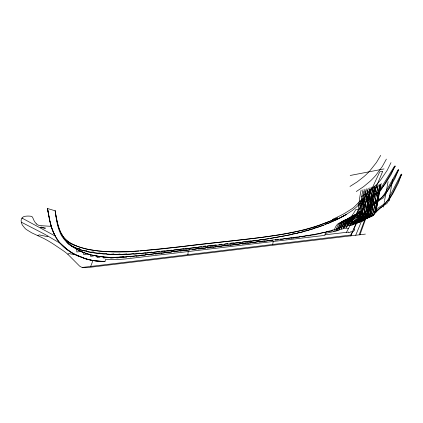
<?xml version="1.0" encoding="UTF-8"?>
<svg xmlns="http://www.w3.org/2000/svg" width="423" height="423" viewBox="0 0 423 423"><rect width="100%" height="100%" fill="white"/><g stroke="black" fill="none" stroke-linecap="round" stroke-linejoin="round"><path stroke-width="0.63" d="M133.462 254.006L133.472 253.551L130.342 254.17L126.805 254.318L126.81 253.911C115.706 255.217 103.915 254.144 92.663 252.631A100.79 85.79 -17.2 0 1 82.178 250.331L74.654 247.524A38.334 30.636 -13.8 0 1 72.619 246.472L71.926 246.075A47.297 38.107 -14.4 0 1 69.948 244.832A16.793 13.166 -12.2 0 1 69.562 244.579A20.182 15.873 -12.4 0 1 69.086 244.224A22.102 17.412 -12.6 0 1 68.743 243.955L68.515 243.77A21.203 16.693 -12.5 0 1 68.082 243.389L67.976 243.294A14.583 11.421 -12 0 1 67.664 242.992L67.262 242.585A20.817 16.381 -12.5 0 1 66.882 242.157L66.786 242.051A17.94 14.086 -12.2 0 1 66.517 241.713A15.921 12.484 -12 0 1 66.252 241.369L66.004 241.01A18.596 14.609 -12.3 0 1 65.761 240.639L65.163 239.587A18.263 14.345 -12.2 0 1 64.957 239.169L64.83 238.879M158.345 253.292L158.318 253.747L155.294 254.101L155.315 253.647L131.447 256.312M161.369 251.542L161.39 251.156L164.404 250.802L164.378 251.22L171.564 250.162L171.542 250.448L174.043 250.183L174.065 249.861L180.478 249.454L180.51 249.02L183.466 248.676L183.429 249.11L195.484 247.407L195.452 247.714L241.068 242.432M187.881 254.768L188.172 251.553M189.631 249.639L189.589 250.088L186.665 250.432L186.707 249.982L180.335 251.172L180.372 250.723L176.914 251.125L176.877 251.579L173.911 251.928L173.943 251.474L171.447 251.764L171.415 252.214L168.433 252.568L168.465 252.113L164.293 252.6L164.267 253.054L161.258 253.409L161.285 252.954L154.982 253.673L148.637 254.879L148.658 254.424L145.369 254.805L145.348 255.259L142.276 255.619L142.292 255.164L139.394 255.481L139.379 255.941L136.285 256.306L136.296 255.846L130.279 256.946L130.289 256.486L126.757 256.713L126.752 257.173L123.616 257.544L123.622 257.084L119.942 257.136L119.936 257.602L116.774 257.972L116.78 257.348L113.845 257.385L113.845 257.771L110.662 258.141L110.662 257.358L106.739 257.226L106.739 257.639L103.529 258.014L103.519 256.983L99.992 256.555L99.997 257.184L97.121 257.517L97.094 256.1L93.457 255.418L93.467 256.01L90.564 256.343L90.522 254.783A63.482 51.759 -16 0 1 86.646 253.768L86.662 254.17L83.601 254.519L83.543 252.663A55.069 44.468 -15.9 0 1 79.899 250.971L79.921 251.616L76.827 251.96L76.685 248.417L72.359 246.302M192.423 249.316L192.38 249.76L195.283 249.422L195.331 248.973L198.355 248.624L198.308 249.073L201.195 248.729L201.242 248.285L202.961 248.09L202.908 248.534L205.673 248.211L205.726 247.762L207.254 247.587L207.201 248.037L210.062 247.698L210.109 247.254L213.086 246.91L213.028 247.355L215.867 247.021L215.926 246.577L218.807 246.249L218.754 246.694L221.573 246.36L221.631 245.922L227.304 245.7L227.368 245.255L230.546 244.901L230.482 245.34L233.263 245.012L233.327 244.573L236.505 244.214L236.441 244.658L239.201 244.33L239.265 243.891L242.358 243.548L242.289 243.986L245.033 243.664L245.102 243.225L247.957 242.908L247.889 243.341L250.612 243.024L250.686 242.585L253.456 242.279L253.382 242.712L256.089 242.395L256.164 241.956L259.13 241.623L259.056 242.062L261.747 241.745L261.821 241.311L264.602 240.994L264.523 241.427L267.193 241.11L267.273 240.682L272.629 240.486L272.713 240.053M389.525 196.869L389.276 199.286M198.482 247.365L198.53 246.889L201.422 246.551L201.374 247.027M203.093 246.831L203.151 246.329L205.922 246.006L205.864 246.509M207.397 246.329L207.455 245.8L210.321 245.467L210.257 245.996L216.137 244.859L216.079 245.324M363.272 208.19C362.405 212.965 362.802 219.363 358.26 222.424C354.257 224.692 350.493 220.906 346.733 219.992M365.06 207.534L364.615 211.22M363.331 207.656L365.245 194.765M218.971 244.986L219.024 244.557L221.848 244.224L221.795 244.658M365.123 207.006L367.899 189.853M224.735 244.32L224.793 243.865L227.6 243.537L227.537 243.992M367.82 208.872L368.697 202.469M230.72 243.627L230.789 243.156L233.575 242.834L233.507 243.304L239.518 242.22L239.46 242.612L248.164 241.602L248.232 241.195L250.961 240.877L250.897 241.284L256.454 240.248L256.386 240.65L257.2 240.555L259.373 240.216L259.442 239.815L262.91 239.672L284.505 235.918M370.68 207.339L374.08 187.537M367.809 208.967L367.465 211.304M374.339 206.53L374.455 205.71A112.084 73.851 79.1 0 1 374.82 203.273L375.635 198.45M364.631 211.077L364.05 214.572M370.601 207.91C369.998 220.256 364.303 221.43 354.537 215.677M364.943 189.155L360.983 215.281L360.047 218.744L358.868 221.081L356.679 223.111L353.966 223.746L351.592 223.254L346.173 220.78L343.339 220.848L342.091 221.694L340.811 223.407L337.676 230.403M366.196 211.965L367.28 203.669A128.872 85.234 78.7 0 1 367.635 201.126L370.062 187.627M374.281 206.905L374.17 207.661M371.013 209.311L372.652 198.583M372.467 208.079L374.001 198.329M242.559 242.252L242.617 241.861L245.366 241.538L245.303 241.935M347.748 218.717L349.932 218.273A28.13 14.562 81.6 0 1 352.988 219.373C355.87 220.912 359.656 223.328 362.696 220.78A12.537 6.763 83.9 0 0 365.197 216.729L368.935 193.422M368.84 201.507L371.431 187.188M365.948 200.909L367.116 194.057M373.017 204.483C371.822 208.851 372.668 215.667 367.772 217.993C363.357 219.162 360.142 214.461 355.875 214.472A9.116 4.859 82.9 0 0 353.464 215.989L351.127 221.789L352.697 217.528L353.956 215.392A7.244 3.855 83 0 1 354.855 214.72L356.843 214.546M371.019 209.216L370.4 212.589A13.985 7.635 84 0 1 369.179 216.164A11.521 6.319 84 0 1 365.409 218.744M372.441 208.19L372.356 208.719M373.181 203.426L373.768 199.714M374.133 207.91L374.091 208.164A22.229 12.124 84.5 0 1 372.711 213.784M375.936 206.509L376.925 200.38M375.841 207.101L375.613 208.481M374.974 185.914L370.432 212.457M372.272 209.253L372.314 208.988M372.785 197.784L372.917 196.986M376.687 201.787L375.032 211.22M373.758 199.788L374.144 197.478M377.205 205.393L381.202 183.434M389.736 195.352L392.697 179.701M375.338 200.148L373.81 209.771L372.779 213.467A29.816 16.116 84.8 0 1 372.478 214.255L371.568 215.873A7.609 4.219 83.7 0 1 371.082 216.407L370.077 217.062A12.849 7.112 84.1 0 1 368.993 217.364L365.958 216.92L359.508 213.774A18.073 9.66 82.4 0 0 358.482 213.509L357.974 213.478A9.401 5.039 82.9 0 0 357.477 213.52L356.161 214.165A9.893 5.303 82.9 0 0 354.506 216.539L354.083 217.766L355.817 214.45A7.249 3.881 83.1 0 1 357.239 213.546C362.04 213.129 365.958 219.468 370.775 216.661A7.81 4.33 83.8 0 0 372.203 214.9L372.679 213.747M377.173 205.589L376.904 207.117A24.148 13.256 84.7 0 1 376.708 208.063L375.719 211.209L374.535 212.917L375.761 212.785A7.376 5.436 -49 0 1 376.438 211.532L379.658 208.174L386.95 203.484A30.646 21.98 -49.9 0 1 389.202 199.83L401.85 174.197L401.094 174.26L387.939 199.756A15.693 11.421 -49.9 0 0 385.734 202.998L378.648 207.64L375.159 211.611A7.968 5.874 -48.9 0 0 374.535 212.917M384.618 200.264L388.087 181.636M372.933 196.827L374.075 190.45M375.428 199.651L375.91 196.859M376.713 201.676L376.782 201.285M361.131 190.181C358.773 199.936 358.937 210.131 356.457 219.833A14.847 7.778 83.9 0 1 354.13 223.804L352.882 224.777A17.089 8.946 84 0 1 351.555 225.322L350.228 225.475A19.569 10.242 84.2 0 1 349.218 225.364C341.271 220.843 336.602 221.425 333.863 231.492M366.112 212.531L365.752 214.498A20.997 11.199 84.2 0 1 365.271 216.465L363.304 220.198A13.948 7.519 84 0 1 362.627 220.832A13.816 7.445 83.9 0 1 361.575 221.483L360.639 221.789A17.755 9.565 84.2 0 1 359.048 221.89L356.711 221.261L351.65 218.733A26.554 13.769 81.6 0 0 350.556 218.4C345.321 217.322 345.041 225.21 343.101 228.224L344.957 223.524M374.096 197.79L374.514 195.4M372.229 209.517L372.182 209.782A29.404 15.788 84.6 0 1 371.717 212.113M376.845 200.899L377.998 194.284M384.512 200.862L384.206 202.591M367.365 211.934L366.63 215.529A10.358 5.626 83.8 0 1 366.44 216.148L366.154 216.92A17.084 9.2 84.1 0 1 365.911 217.47L365.456 218.353A8.095 4.399 83.6 0 1 365.107 218.871C361.353 223.788 355.886 218.532 351.598 217.263A12.061 6.319 82.6 0 0 350.048 217.316C346.966 218.712 346.723 222.762 345.459 225.522M374.233 196.991L374.371 196.198M376.047 196.061L376.184 195.262M375.91 196.869L376.459 193.708M376.882 205.53L380.668 184.544M377.009 199.91L379.309 187.22M363.04 189.668C360.645 199.381 360.808 209.554 358.281 219.209A14.075 7.424 83.9 0 1 355.928 223.09L352.978 224.534A20.352 10.718 84.3 0 1 350.937 224.46C342.53 219.616 338.527 220.806 335.751 231.021M376.327 194.464L377.993 185.824M378.136 193.507L379.944 184.275M376.719 206.44L375.079 212.785M363.759 191.18L360.169 215.513L359.206 219.066L357.911 221.652L355.912 223.561L353.279 224.195L350.588 223.603L345.02 221.086L342.514 221.197L341.128 222.186L339.933 223.793L336.787 230.762M374.445 195.77L374.656 194.606M374.598 194.913L376.412 185.549M376.613 192.867L378.188 184.92M365.446 193.708L366.371 188.769M374.752 194.062L374.905 193.211M375.64 208.38L375.508 209.062A27.183 14.794 84.7 0 1 375.354 209.829L374.276 213.43M270.419 238.403L290.453 234.765L292.145 234.395L292.245 233.898L295.788 233.591L297.776 233.11L297.887 232.592L300.441 232.439L303.397 231.64L303.503 231.175L307.177 230.593L309.033 230.033L309.155 229.493L312.454 228.996L314.363 228.362L314.495 227.807L316.806 227.542L323.225 225.279L325.768 224.306L325.996 223.376L328.486 223.228L338.257 218.791A92.304 69.055 -42.6 0 0 346.411 214.355L352.211 210.585L356.023 207.444A77.171 57.216 -40.7 0 0 362.146 201.062L363.156 199.111A7.603 5.161 -40.1 0 0 362.109 199.719L358.767 202.406L354.522 206.71A22.689 15.921 -39.9 0 1 352.407 208.491L344.713 213.324A98.675 74.252 -43.4 0 1 336.708 217.369L333.292 219.093A2.136 1.481 -37.7 0 0 332.896 219.532L332.526 220.193L319.265 225.38A181.092 143.963 -50.2 0 1 300.542 230.752A558.328 414.535 -82 0 1 278.984 234.929L261.028 237.488L157.964 249.359L128.534 251.77A239.132 232.523 -48.7 0 1 108.251 251.717L98.268 251.035L88.412 249.538A78.382 65.385 -16 0 1 76.537 246.001L74.279 245.007A73.443 60.928 -15.9 0 1 72.978 244.399L72.174 244.002A50.919 41.359 -14.2 0 1 71.053 243.426A43.241 34.871 -13.7 0 1 69.705 242.675A36.336 29.113 -13.2 0 1 68.801 242.125L68.521 241.94A26.57 21.097 -12.5 0 1 67.469 241.21A23.699 18.771 -12.3 0 1 66.533 240.481L64.946 238.963A23.952 18.972 -12.4 0 1 64.423 238.366A31.165 24.82 -13.1 0 1 63.926 237.742L63.133 236.642A44.278 35.558 -14.5 0 1 62.662 235.944L61.409 233.84A45.848 36.859 -14.7 0 1 60.621 232.29L59.992 230.884A55.122 44.51 -15.8 0 1 59.527 229.71L59.215 228.869A78.16 63.577 -19.1 0 1 58.596 227.019L58.131 225.475M367.296 193.084L368.216 188.198M384.036 203.516L383.233 207.106M375.09 192.222L375.545 189.837M272.676 244.499L273.247 241.485M366.038 190.514L363.97 202.643A106.385 67.675 80.1 0 0 363.627 205.261L362.194 215.556A18.765 9.935 84.1 0 1 361.744 217.332A13.346 7.117 83.9 0 1 361.036 219.204L360.581 220.076A12.193 6.509 83.8 0 1 359.508 221.483C354.812 226.205 349.906 219.31 344.867 220.097A9.872 5.081 82.7 0 0 344.042 220.52L342.334 222.609A22.8 11.849 81.9 0 0 342.033 223.164L339.161 229.816L339.701 228.589M369.126 192.433L369.681 189.546M275.479 239.735L275.394 240.169L278.033 239.857L278.117 239.429M371.05 189.092C367.418 198.821 370.299 211.008 364.261 219.77M373.245 186.591C370.051 196.78 371.394 208.306 366.894 217.998C363.124 222.524 357.578 217.607 353.58 216.264M374.218 189.678L374.715 187.188M280.782 239.117L280.698 239.545L283.32 239.238L283.405 238.81M372.975 187.944L370.648 200.74A203.675 146.971 72.5 0 0 369.871 206.054L368.438 214.683M375.703 189.044L376.179 186.67M362.95 208.481L361.697 213.784A7.365 5.007 -39.1 0 1 361.459 214.287L361.237 214.667A1.697 1.147 -39.2 0 1 359.941 215.693L357.382 221.329L358.191 221.351L357.932 222.07M363.246 207.08L363.352 206.583M363.368 206.498L363.489 205.916M363.648 205.171L365.572 204.896M379.457 186.511L379.791 184.973M389.123 200.074L388.89 200.967M370.374 212.716L370.247 213.234A13.15 7.191 84 0 1 369.168 216.137M371.653 212.367C371.124 214.71 370.03 217.607 367.349 218.094M374.942 211.505C374.165 218.686 366.064 216.729 362.231 213.187M401.49 174.223L398.397 182.963L392.914 193.491A53.948 41.644 -51.6 0 1 387.769 200.592L381.736 207.048L374.794 212.891M347.891 225.898L349.551 220.928A29.943 16.148 81.7 0 1 350.313 219.003L351.74 216.687A10.083 5.335 82.8 0 1 354.537 215.719M350.207 220.832L348.758 224.936L350.281 220.626M350.35 220.415L352.237 216.539A8.571 4.542 82.9 0 1 352.888 215.904C358.122 213.324 365.144 223.407 369.163 216.127M398.36 169.94L395.019 178.342L389.266 188.436A52.965 39.804 -48.1 0 1 383.973 195.236L377.834 201.396L370.834 206.963M346.611 222.26L344.586 227.622L345.554 225.184M359.978 234.744L370.13 206.419L369.517 206.747L359.169 234.839M350.493 220.002L351.212 218.247M348.615 221.033L346.564 226.834C348.457 223.381 348.388 216.433 353.485 216.259C357.731 217.322 362.157 222.212 366.429 218.543A9.644 5.266 83.8 0 0 367.947 216.185A11.437 6.234 83.9 0 0 368.438 214.683M82.226 267.447L90.696 266.442L92.944 260.515A57.718 46.456 -15.8 0 0 104.999 261.472L105.56 259.336A99.574 83.987 -17.7 0 0 118.043 259.458A141.943 125.293 -18.4 0 0 130.506 258.379L324.875 235.373L325.276 233.443L338.897 230.408L339.013 229.837L346.019 228.055L348.425 228.52L358.672 209.295L359.301 209.232L360.396 207.318L359.714 207.392L360.645 205.641L361.406 205.546L358.413 205.895M346.717 221.901L348.922 217.961A8.159 4.272 82.9 0 1 349.329 217.655L349.9 217.374A11.067 5.795 82.7 0 1 351.169 217.211L356.541 219.542M344.84 223.873L346.326 220.441L347.606 218.818M340.219 227.32L340.388 226.892M367.375 199.212L364.816 204.875L365.609 204.891L365.197 205.901A5.769 3.929 -39.9 0 1 365.049 206.207A2.469 1.676 -39.9 0 1 363.531 207.793M394.881 166.149L391.27 174.213L385.237 183.878A52.272 38.044 -44.4 0 1 379.785 190.371L373.525 196.251L366.44 201.549M348.753 220.711L350.804 217.099M339.875 228.171L342.038 223.17L343.598 220.917M355.717 235.257L370.691 199.022L371.574 199.698L369.369 205.023A2.961 1.988 -40.3 0 0 369.517 206.747M371.056 199.296L382.72 171.31L379.775 171.78L368.142 196.959L369.02 196.981L367.127 196.938L368.105 196.959M350.82 235.849L352.782 231.513A3.294 2.21 -38 0 0 352.962 231.471L353.015 231.455M363.516 207.751L361.12 213.06L361.988 213.081L360.116 213.06L361.628 213.076M391 162.649L387.156 170.384L380.864 179.653A51.849 36.489 -41 0 1 375.264 185.866L368.888 191.487L361.723 196.552M350.482 235.886L370.421 191.979L367.761 192.232L364.214 198.916M332.541 220.161L333.049 219.41M374.165 213.668C370.395 221.403 363.13 210.897 357.943 212.854A7.667 4.13 83.1 0 0 357.07 213.71L358.001 212.822A6.604 3.558 83.2 0 1 358.54 212.552L358.619 212.526M386.379 159.106L382.318 166.509L375.783 175.376A51.654 35.03 -37.7 0 1 370.035 181.314L363.542 186.691L356.293 191.524M351.296 218.078C354.342 211.426 360.782 219.347 365.44 218.834M346.463 232.338L348.425 228.52M361.676 203.754L363.294 200.83M380.705 155.363L376.475 162.464L369.75 170.961A51.601 33.792 -34.8 0 1 363.886 176.65L357.303 181.805L349.98 186.443M354.035 230.567L354.659 229.187L353.829 229.187L356.325 223.667A1.528 1.026 -38.6 0 0 357.647 222.72A3.865 2.607 -38.5 0 0 357.927 222.07M361.607 203.77L362.49 203.669L359.328 209.184M361.543 199.175L365.276 198.815L364.171 200.74L363.447 200.814M361.956 204.6L361.295 205.752M362.014 204.499L364.124 200.825M364.848 199.556L364.182 200.719L359.18 201.232M365.271 198.821L364.906 199.455M22.038 218.062L21.488 219.056A5.626 4.42 -5 0 0 21.15 220.425L21.161 220.975A11.892 9.375 -5.7 0 0 21.277 221.901L21.584 223.138A16.211 12.806 -6.1 0 0 22.144 224.597L22.276 224.867A9.179 7.212 -5.5 0 0 22.541 225.322L24.931 228.246A19.151 15.165 -6.4 0 0 26.284 229.478L31.598 232.756L43.759 238.445A131.495 89.634 -5.4 0 1 53.7 244.288L62.842 250.421A87.778 62.017 -7.2 0 1 67.77 254.197L79.577 266.078A6.234 4.711 -13.4 0 0 79.899 266.31L81.602 267.23A4.399 3.315 -13.4 0 0 82.178 267.436L82.258 267.452A4.605 3.474 -13.4 0 0 82.908 267.563L89.962 267.294L365.377 234.093M346.019 228.055L351.703 219.463L353.157 219.548M92.944 260.515L85.478 258.707L74.014 253.927L73.56 254.445L68.759 253.541L67.87 254.286M333.007 219.463L333.393 219.066M47.958 236.05L47.265 236.621L39.196 234.865L37.8 235.674M364.277 219.722L364.097 219.87A17.533 9.475 84.2 0 1 363.463 220.304L361.771 220.954L359.524 220.764M336.623 219.59L346.411 214.361A74.771 55.09 -41.6 0 1 339.426 218.21M334.842 220.436L337.046 219.384M336.021 219.875L336.523 219.637M334.545 220.573L325.409 224.433M323.722 225.084L316.954 227.516A234.807 190.498 -56.1 0 1 297.988 233.052L285.398 235.743M358.561 211.696C363.22 210.955 366.344 215.989 370.881 216.084A11.014 6.139 84.1 0 0 375.127 212.854M384.021 168.92L350.202 175.471M269.007 238.678L246.424 241.813M367.169 218.141L364.436 217.861L360.364 215.899M350.868 235.035L90.696 266.442M284.356 238.709L307.764 235.595L307.68 235.96L310.223 235.659L310.334 235.167L315.336 234.723L315.442 234.257L320.555 233.633L320.655 233.205L323.748 232.518L326.212 232.37L326.329 231.899L328.967 231.217L328.888 231.518L331.373 231.233L331.569 230.466A49.301 35.162 -39.7 0 0 334.789 229.403L334.683 229.805L336.47 229.599L336.719 228.632A32.291 22.715 -38.7 0 0 343.413 225.031A19.601 13.621 -38.2 0 0 348.832 219.902A43.923 31.328 -38.1 0 0 352.158 215.418A91.648 68.711 -37 0 0 355.812 209.591L358.672 209.295M197.552 247.476L161.512 251.553L158.429 251.859L158.451 251.479L151.783 252.573L151.804 252.119L145.433 253.224L145.449 252.774L139.865 253.663L139.453 253.684L139.468 253.203L136.37 253.567L136.359 253.848L121.993 254.445L119.931 254.461L119.973 254.022L116.801 254.487L113.856 254.429L113.856 253.895L110.657 254.308L106.723 254.096L106.718 253.557L103.831 253.885L99.95 253.536L99.944 252.949L97.348 253.245L93.398 252.716L93.383 251.897L90.464 252.224L86.583 251.484L86.551 250.384L83.516 250.723L79.847 249.596L79.804 248.364L76.695 248.703M158.255 253.298L286.138 238.487L286.048 238.916L291.421 237.853L291.331 238.281L293.916 237.98L294.017 237.515L299.384 237.282L299.484 236.806L302.339 236.415L302.249 236.822L304.803 236.526L304.914 236.034L316.002 234.162A201.612 155.997 -52.3 0 0 321.58 232.994L325.303 232.105A223.037 173.388 -54.5 0 0 332.737 230.112M324.991 234.802L348.726 232.079L348.584 232.682L350.006 232.539L350.329 231.894L352.407 231.656M358.128 222.435L360.412 221.652L362.141 219.891A11.41 6.128 83.8 0 0 362.865 218.548L364.214 213.774L365.451 204.473A103.445 65.882 80.2 0 1 365.8 201.893M159.55 251.764L134.197 254.017M357.974 204.113L362.437 203.69M140.33 250.913L181.53 246.63C221.245 241.247 261.599 239.376 300.795 230.519A223.37 180.135 -55.1 0 0 319.603 225.031L330.167 221.134L337.543 217.924L337.216 219.299L337.543 217.924A59.389 43.294 -40.7 0 1 332.526 220.193M132.103 256.253L125.917 256.74M129.924 256.428L130.998 256.343M130.03 256.428L118.207 257.226M138.934 251.024C115.305 252.219 89.787 253.472 68.087 242.342A10.919 8.55 -11.3 0 1 66.252 241.359A10.913 8.545 -11.3 0 1 65.158 240.454L64.27 239.487A55.704 45.012 -15.8 0 1 62.144 236.584L61.435 235.442A33.983 27.104 -13.2 0 1 60.473 233.612L58.882 229.509A87.339 71.053 -20.4 0 1 57.1 223.048A201.047 159.249 -35.9 0 1 55.18 210.802L47.54 208.513L47.603 208.888M124.082 256.867L121.523 257.036M120.719 257.089L119.18 257.173M357.958 222.45L355.066 222.006L348.827 219.267M118.445 257.216L112.449 257.411A69.192 56.671 -17 0 1 105.771 257.189L98.977 256.396M117.737 257.247L112.719 257.406A82.474 68.521 -17.2 0 1 111.106 257.411L110.593 257.406A64.021 52.151 -16.9 0 1 108.225 257.337L100.822 256.65M364.087 204.869L364.906 204.885L364.637 204.88M365.609 204.896L365.171 204.891L365.435 204.896M51.225 226.353L40.196 225.633A7.667 6.065 -6.7 0 1 36.214 223.83M104.185 261.451L104.999 261.472L101.864 261.361A101.494 85.599 -16.7 0 1 99.701 261.24L98.348 261.134A72.032 58.876 -16 0 1 96.444 260.954L95.249 260.817A60.494 48.846 -15.7 0 1 93.562 260.589A56.28 45.24 -15.6 0 1 92.505 260.425L91.5 260.245A49.142 39.212 -15.3 0 1 89.628 259.865A45.409 36.092 -15.2 0 1 86.731 259.114A47.63 37.943 -15.3 0 1 85.245 258.649A56.285 45.224 -15.8 0 1 84.542 258.411L78.318 256.026M360.512 213.065L360.946 213.07M368.385 196.975L369.094 196.996L368.845 197.652A4.521 3.088 -40.6 0 1 368.676 198.017M364.256 204.875L364.526 204.88M103.54 261.43L94.821 260.764A48.999 39.09 -15.3 0 1 85.367 258.712L78.038 255.915M367.164 196.938L367.434 196.944M100.732 256.639L91.273 254.963A52.441 42.263 -15.6 0 1 89.872 254.62L83.051 252.293A73.126 60.087 -17.2 0 1 81.644 251.68A85.663 71.196 -18.3 0 1 79.344 250.601L76.796 249.306M98.728 256.354L95.085 255.756A84.526 70.392 -17.2 0 1 93.383 255.429L90.453 254.768A51.077 41.105 -15.6 0 1 83.453 252.468L77.272 249.565A83.231 69.065 -17.9 0 1 75.897 248.835L73.359 247.365A38.377 30.609 -14.1 0 1 68.864 243.965L65.491 240.275A53.605 43.172 -15.8 0 1 63.529 237.446C58.617 230.149 56.819 221.308 55.476 212.753M357.007 214.54L357.995 214.821A35.231 18.559 81.2 0 1 359.175 215.318L360.19 215.82M359.354 220.716L356.869 219.711M76.119 245.842L75.87 245.742A43.014 34.66 -13.8 0 1 68.642 241.94M76.69 248.428L70.969 245.504A23.847 18.813 -12.7 0 1 70.572 245.255L70.313 245.091A22.821 17.988 -12.6 0 1 69.932 244.838L68.018 243.347A15.926 12.484 -12.1 0 1 66.252 241.359M77.71 255.778L78.155 255.957M77.996 255.889L76.05 255.048A50.046 40.048 -14.8 0 1 75.019 254.551A45.124 35.939 -14.5 0 1 72.851 253.388L66.749 249.131L59.944 242.95A45.98 36.79 -14 0 1 57.073 239.164M77.673 255.756L77.187 255.545A48.597 38.837 -14.7 0 1 71.661 252.69L70.53 251.944A59.574 48.048 -15.7 0 1 69.256 251.051L68.822 250.739A71.709 58.4 -16.9 0 1 67.019 249.359L60.743 243.77M352.126 220.711C355.933 223.735 362.162 222.625 363.251 217.554A19.691 10.469 84.2 0 0 364.013 214.757M21.335 222.191L44.584 234.157L60.346 243.384M352.084 220.695L348.462 219.188A13.102 6.789 82.5 0 0 347.944 219.125A13.933 7.217 82.4 0 0 347.087 219.177C343.196 220.669 342.995 225.797 341.123 229.017L343.947 222.271L345.575 219.939A9.269 4.801 82.7 0 1 346.141 219.526L346.749 219.262A13.658 7.075 82.4 0 1 348.827 219.283M22.022 218.088L55.159 235.992M68.695 241.893L65.639 239.386A31.545 25.153 -13 0 1 61.483 233.977M36.309 223.762L35.262 222.535A20.88 16.709 -7.7 0 1 34.157 220.806A17.618 14.065 -7.4 0 1 33.724 219.918L32.735 217.644A5.462 4.299 -5 0 0 32.132 216.798A1.629 1.285 -5.2 0 0 31.344 216.333L30.218 216.179A16.412 12.775 -5.6 0 0 28.584 216.079A19.352 15.017 -5.7 0 0 26.966 216.1L24.968 216.296A4.219 3.315 -4.8 0 0 22.044 218.067M56.883 238.895L57.063 239.169M55.069 235.823L51.611 227.706M51.373 226.977L49.708 220.61L47.905 210.717M57.977 224.93L56.333 217.702M49.671 220.415L52.145 229.261A70.71 57.375 -17 0 0 56.862 238.905M49.539 219.791L49.142 217.803M49.031 217.211L48.814 216.005M56.185 216.92L55.751 214.445M48.756 215.698L48.592 214.757M48.312 213.129L48.143 212.119M48.481 214.117L48.37 213.462M48.026 211.426L48.085 211.775M47.847 210.358L47.54 208.518A153.152 125.335 -29.6 0 0 49.406 218.141C50.945 228.928 55.572 239.381 63.561 246.932A65.396 53.097 -15.9 0 0 74.014 253.927M47.762 209.856L47.979 211.188M55.17 210.807L55.609 213.573M55.461 212.674L55.18 210.802M389.382 199.27A11.151 8.111 -51.2 0 1 389.234 200.063M389.604 196.848A23.165 15.572 -56.1 0 1 389.821 195.336M362.231 213.187A25.877 13.843 81.9 0 0 360.951 212.647L360.687 212.573A12.008 6.467 82.8 0 0 358.614 212.499M350.794 217.052A10.501 5.536 82.8 0 1 353.58 216.317M343.576 220.848A12.494 6.44 82.5 0 1 346.738 220.05M354.014 230.567A1.274 0.857 -37.9 0 1 353.02 231.524M368.708 198.022A1.814 1.237 -40.7 0 1 367.386 199.307M72.423 246.44A24.333 19.194 -12.8 0 1 68.193 243.331M40.539 227.363L44.96 228.399L45.467 228.092L41.068 227.024L40.545 227.341M398.72 169.909L385.432 194.48A29.996 20.854 -46.6 0 0 383.095 197.975L375.767 202.458L372.499 205.663A7.244 5.176 -45.6 0 0 371.791 206.863L370.58 206.99A7.81 5.589 -45.6 0 1 371.235 205.737L374.789 201.945L381.916 197.509A15.376 10.855 -46.6 0 1 384.184 194.411L397.969 169.972L398.72 169.909M395.23 166.123L381.255 189.636A29.52 19.775 -43.2 0 0 378.834 192.978L371.457 197.255L368.126 200.312A7.138 4.923 -42.2 0 0 367.391 201.454L366.191 201.575A7.688 5.309 -42.2 0 1 366.878 200.38L370.511 196.764L377.686 192.534A15.143 10.311 -43.2 0 1 380.034 189.573L394.49 166.181L395.23 166.123M361.951 213.076L361.649 213.076L361.929 213.076M364.05 204.869L363.764 204.864L364.029 204.869"/></g></svg>
